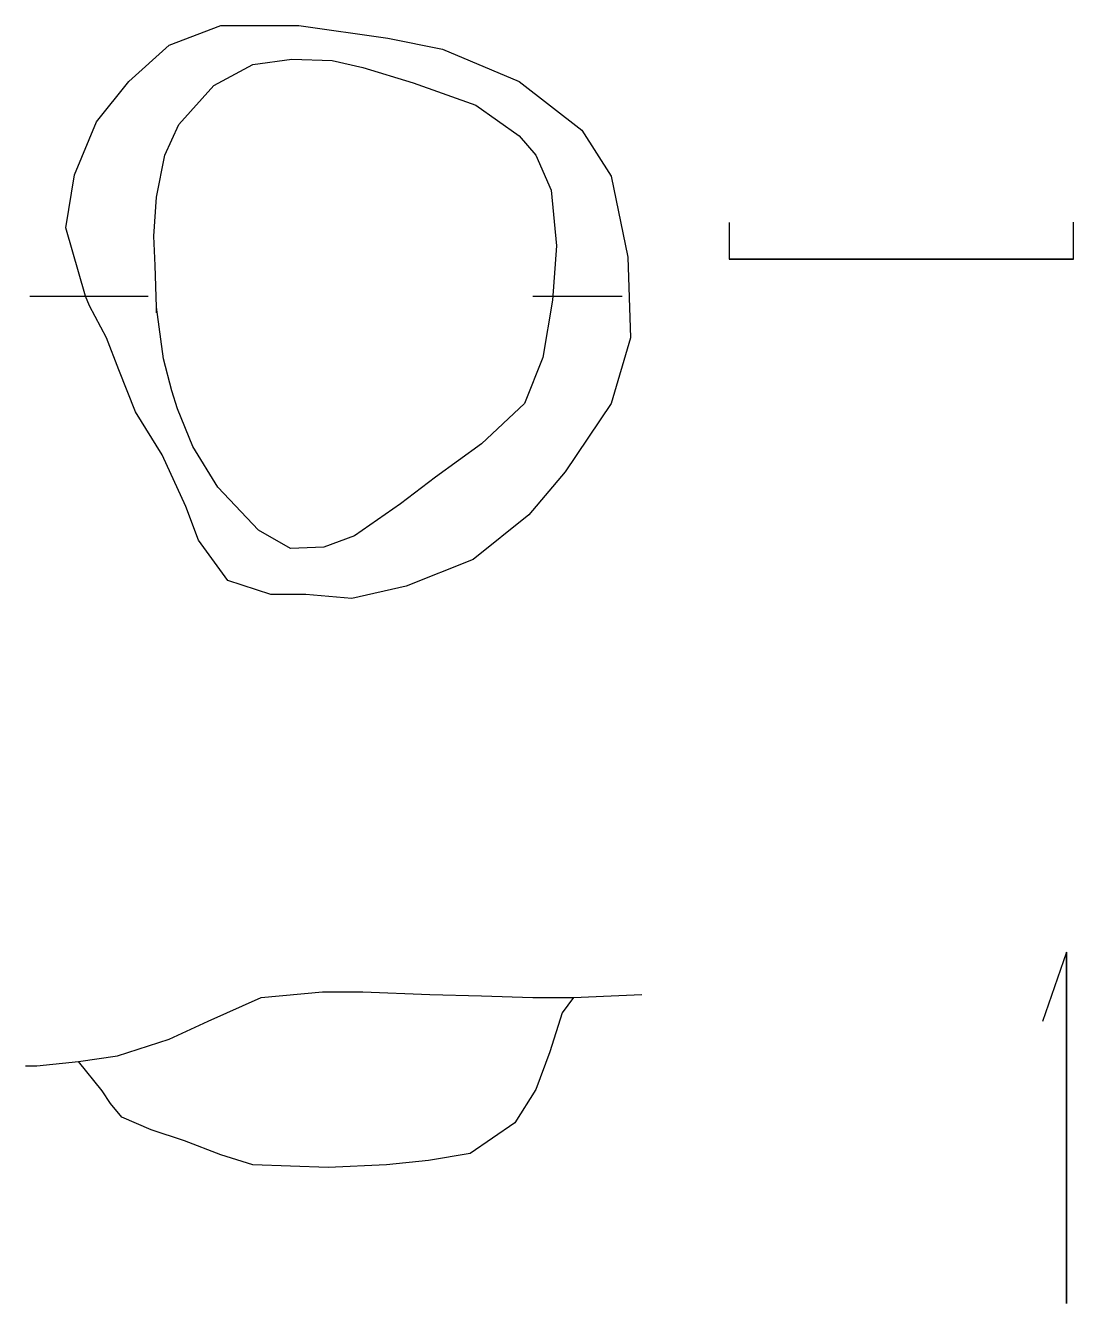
# Model space of a CAD drawing. Extents: x 6.81 to 10.55, y 4.95 to 9.52.
import ezdxf

# ---------------------------------------------------------------- set-up
doc = ezdxf.new("R2010")
doc.units = 0
doc.linetypes.add('HIDDEN', pattern=[0.375, 0.25, -0.125])
doc.layers.add('LAYER1', color=7, linetype='CONTINUOUS')

msp = doc.modelspace()

# ---------------------------------------------------------------- linework, layer by layer
at = {"layer": 'LAYER1', "color": 7, "linetype": 'CONTINUOUS'}
for points in [[(7.0348, 8.5205), (7.0199, 8.5554), (6.9501, 8.7998), (6.98, 8.9892), (7.0597, 9.1787), (7.1744, 9.3232), (7.319, 9.4529), (7.5035, 9.5227), (7.7827, 9.5227), (8.1017, 9.4778), (8.2962, 9.4379), (8.5704, 9.3232), (8.7948, 9.1487), (8.8995, 8.9842), (8.9593, 8.6951), (8.9693, 8.4059), (8.8995, 8.1716), (8.7349, 7.9273), (8.6053, 7.7727), (8.4059, 7.6132), (8.1666, 7.5184), (7.9721, 7.4736), (7.8076, 7.4885), (7.683, 7.4885), (7.5284, 7.5384), (7.4237, 7.683), (7.3788, 7.8026), (7.2941, 7.9871), (7.1993, 8.1416), (7.1395, 8.2912), (7.0946, 8.4059), (7.0348, 8.5205)], [(10.5533, 8.6875), (10.5533, 8.8202)], [(9.3219, 8.8189), (9.3219, 8.6875)], [(9.3219, 8.6875), (10.5533, 8.6875)], [(10.5533, 8.6875), (9.3219, 8.6875)], [(10.5284, 6.2096), (10.4424, 5.9612)], [(10.5284, 6.2096), (10.5284, 4.9532)], [(10.5284, 4.9532), (10.5284, 6.2096)], [(6.8055, 5.8033), (6.8055, 5.8033), (6.8454, 5.8033), (6.9949, 5.8183), (7.1345, 5.8382), (7.319, 5.8981), (7.4586, 5.9629), (7.6481, 6.0476), (7.8674, 6.0676), (8.012, 6.0676), (8.2513, 6.0576), (8.4358, 6.0526), (8.6203, 6.0476), (8.7648, 6.0476), (8.8995, 6.0526), (9.0092, 6.0576), (9.0092, 6.0576)], [(8.7648, 6.0476), (8.725, 5.9928), (8.6801, 5.8532), (8.6302, 5.7186), (8.5554, 5.5989), (8.3959, 5.4892), (8.2463, 5.4643), (8.0968, 5.4494), (7.8874, 5.4394), (7.6181, 5.4494), (7.5035, 5.4843), (7.3738, 5.5341), (7.2542, 5.574), (7.1495, 5.6189), (7.1096, 5.6687), (7.0797, 5.7136), (6.9949, 5.8183)]]:
    msp.add_lwpolyline(points, dxfattribs=at)
at = {"layer": 'LAYER1', "color": 7, "linetype": 'HIDDEN'}
msp.add_lwpolyline([(7.2741, 8.4956), (7.2741, 8.5156), (7.2691, 8.6651), (7.2642, 8.7698), (7.2741, 8.9094), (7.304, 9.059), (7.3539, 9.1687), (7.4785, 9.3083), (7.6181, 9.3831), (7.7577, 9.403), (7.9023, 9.398), (8.012, 9.3731), (8.1915, 9.3183), (8.4158, 9.2385), (8.5704, 9.1288), (8.6302, 9.059), (8.6851, 8.9344), (8.705, 8.7349), (8.6901, 8.5405), (8.6552, 8.3361), (8.5904, 8.1716), (8.4358, 8.027), (8.2713, 7.9073), (8.1466, 7.8126), (7.9821, 7.6979), (7.8724, 7.658), (7.7528, 7.653), (7.6381, 7.7179), (7.4935, 7.8724), (7.4038, 8.017), (7.3489, 8.1516), (7.329, 8.2164), (7.2991, 8.3311), (7.2741, 8.5156)], dxfattribs=at)
at = {"layer": 'LAYER1', "color": 3, "linetype": 'CONTINUOUS'}
for points in [[(6.8204, 8.5554), (7.2442, 8.5554)], [(8.6203, 8.5554), (8.9393, 8.5554)]]:
    msp.add_lwpolyline(points, dxfattribs=at)

doc.saveas('drawing.dxf')
